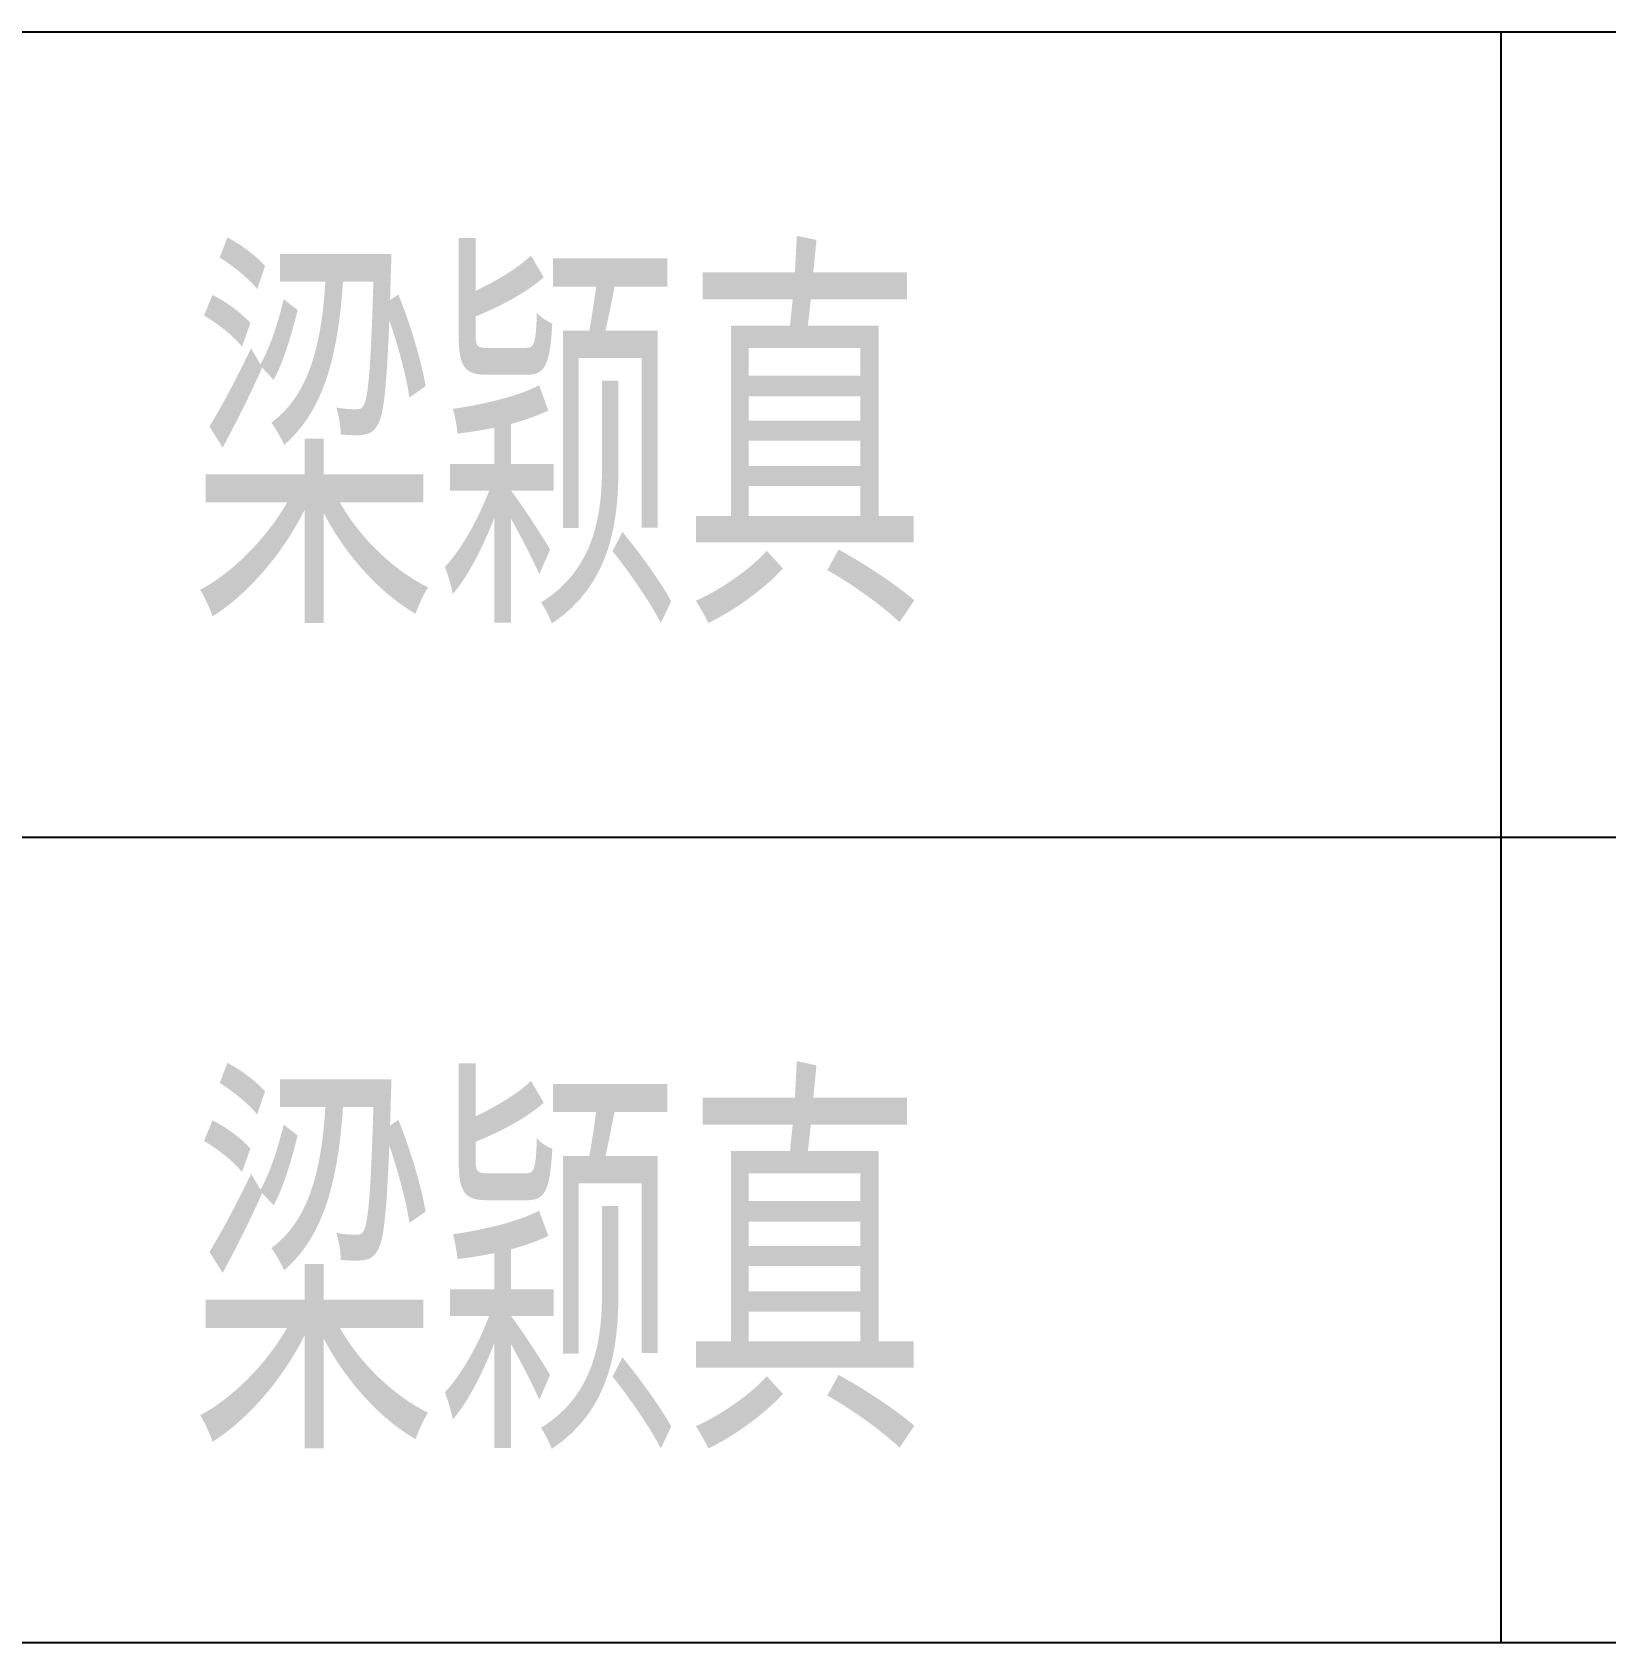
# Model space of a CAD drawing. Header units: millimetres. Extents: x 272502 to 382320, y 153465 to 264763.
# Drawn here: x 332545 to 333912, y 155890 to 157290 of the extents above; entities that cross this region are included whole.
import ezdxf

# ---------------------------------------------------------------- set-up
doc = ezdxf.new("R2010")
doc.units = ezdxf.units.MM
doc.header["$LTSCALE"] = 1000
doc.layers.get('0').update_dxf_attribs({"color": 8})
doc.layers.add('PUB_TEXT', color=8, linetype='Continuous')
doc.styles.add('HZ', font='geditxt.shx', dxfattribs={"width": 0.75, "bigfont": 'hzfs_1.shx'})

# ---------------------------------------------------------------- blocks, each defined once
blk = doc.blocks.new('GEDI_TQ_2012')
at = {"color": 2}
for p, q in [((0, 28), (-180, 28)), ((-110, 14), (-110, 28)), ((-90, 21), (-180, 21)), ((0, 14), (-170, 14))]:
    blk.add_line(p, q, dxfattribs=at)

msp = doc.modelspace()

# ---------------------------------------------------------------- block references
at = {"xscale": 100, "yscale": 100, "zscale": 100}
msp.add_blockref('GEDI_TQ_2012', (344821.1, 154490.5), dxfattribs=at)

# ---------------------------------------------------------------- texts
at = {"layer": 'PUB_TEXT', "style": 'HZ', "width": 0.7}
for p in [(332683.2, 156776.9), (332683.2, 156059.4)]:
    msp.add_text('梁颖真', height=304.25, dxfattribs=at).set_placement(p)

doc.saveas('drawing.dxf')
